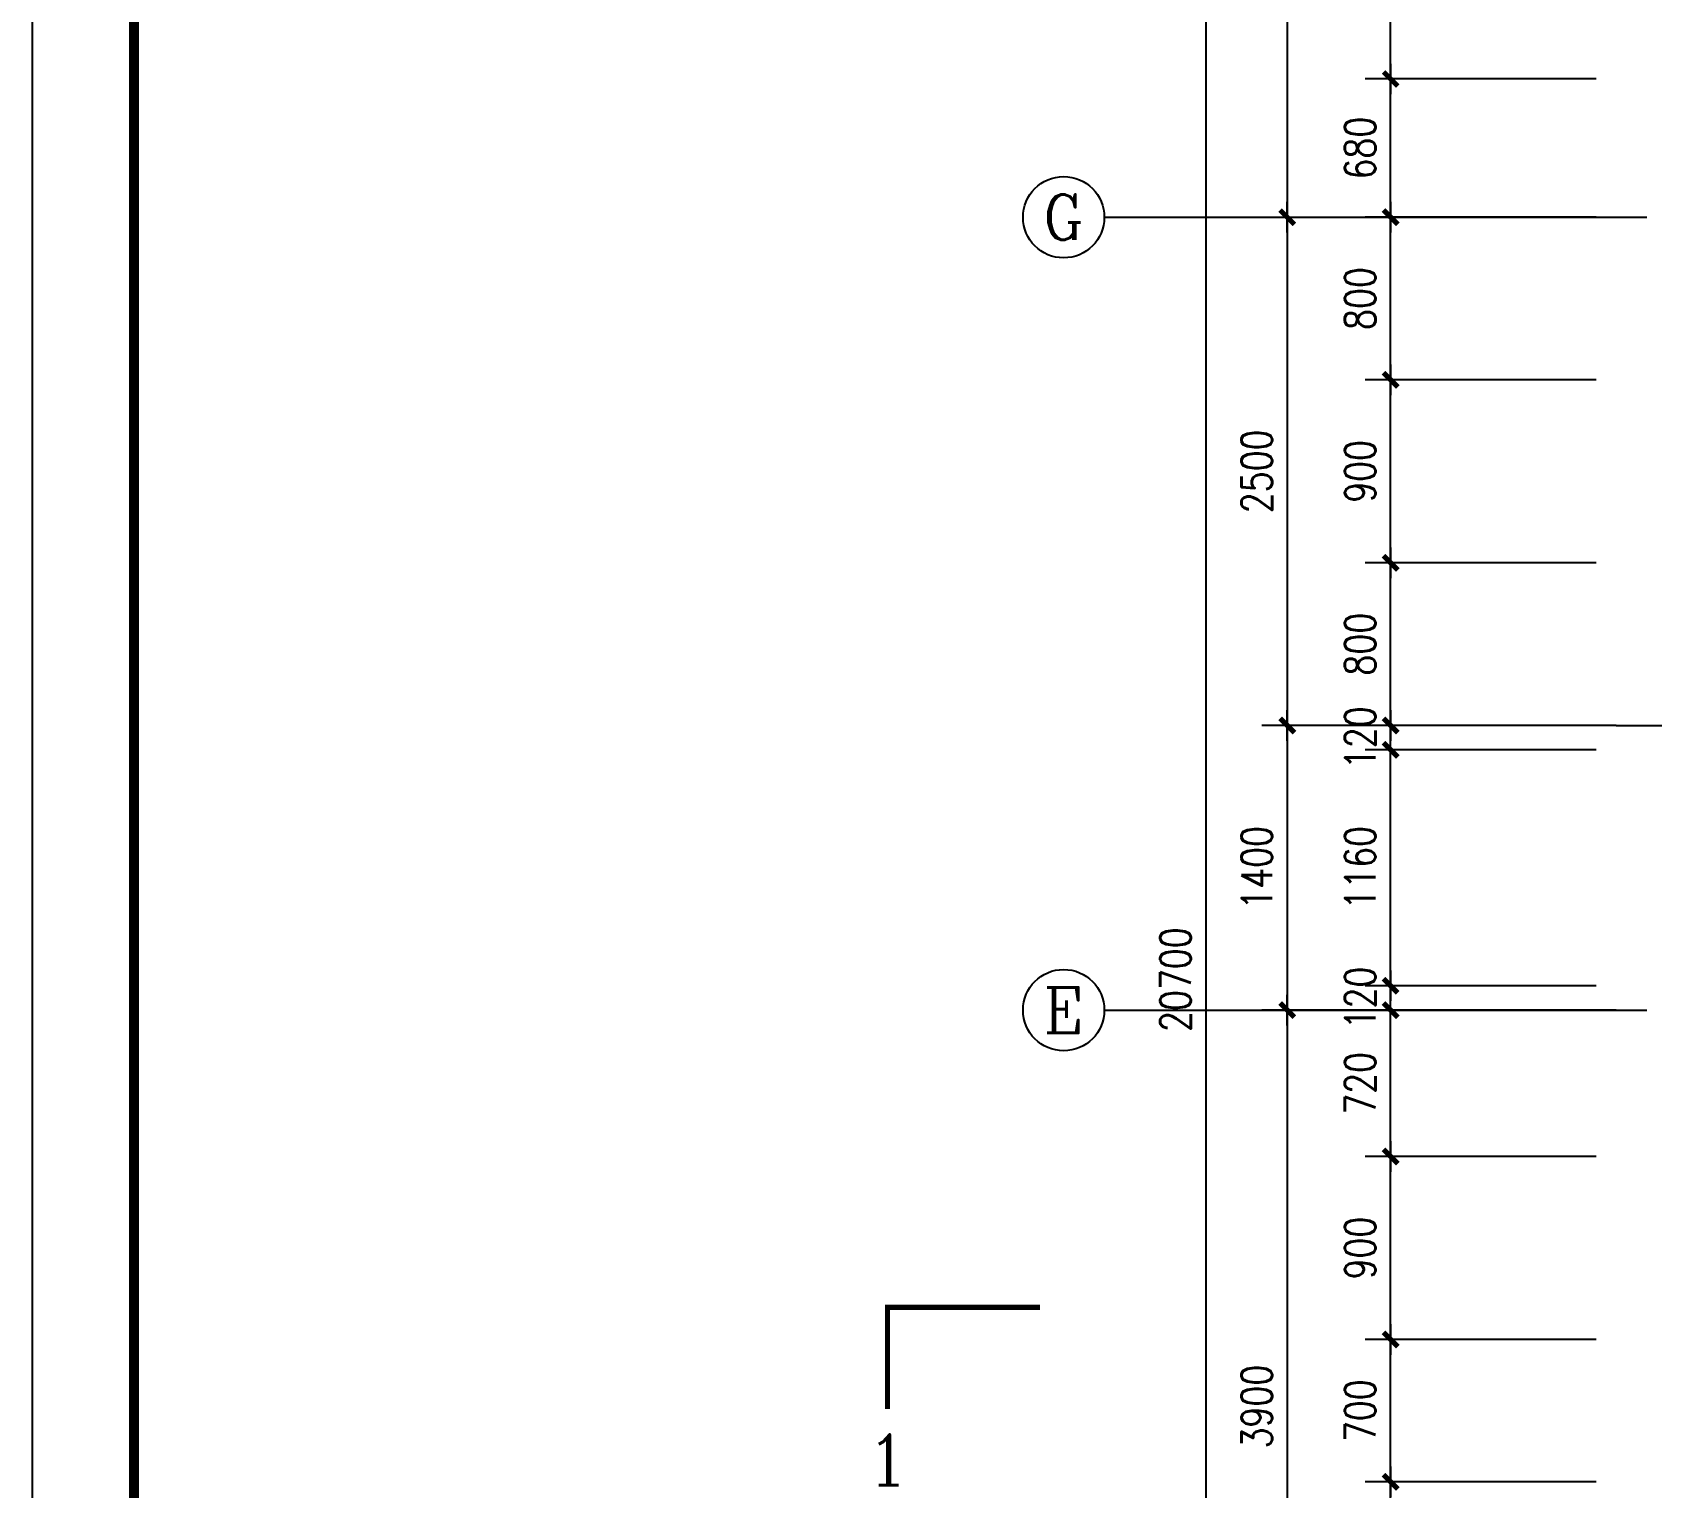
# Model space of a CAD drawing. Extents: x 12400 to 217743, y 90685 to 209848.
# Drawn here: x 44159 to 52125, y 112484 to 119642 of the extents above; entities that cross this region are included whole.
import ezdxf
from ezdxf.enums import TextEntityAlignment as Align

# ---------------------------------------------------------------- set-up
doc = ezdxf.new("R2010")
doc.units = 0
doc.header["$LTSCALE"] = 200
doc.linetypes.add('DOTE', pattern=[2.42, 2, -0.2, 0.02, -0.2])
doc.layers.get('0').update_dxf_attribs({"linetype": 'CONTINUOUS'})
doc.layers.get('DEFPOINTS').update_dxf_attribs({"linetype": 'CONTINUOUS'})
for name, color, linetype in [('AXIS', 3, 'CONTINUOUS'), ('AXIS_TEXT', 7, 'CONTINUOUS'), ('DOTE', 1, 'DOTE'), ('PUB_TITLE', 143, 'CONTINUOUS')]:
    doc.layers.add(name, color=color, linetype=linetype)
doc.styles.add('COMP', font='complex', dxfattribs={"bigfont": 'hztxt'})
doc.styles.add('COMPLEX', font='COMPLEX')
doc.styles.add('DIM_FONT', font='SIMPLEX', dxfattribs={"width": 0.8})
doc.dimstyles.new('AXIS50', dxfattribs={"dimscale": 0.5, "dimtxt": 300, "dimasz": 1, "dimexe": 250, "dimexo": 300, "dimgap": 150, "dimtad": 1, "dimdec": 0, "dimzin": 0, "dimdsep": 46, "dimtxsty": 'DIM_FONT', "dimblk": '_DIMX', "dimblk1": 'DOTSMALL', "dimblk2": 'DOTSMALL', "dimcen": 2.5, "dimse1": 1, "dimse2": 1, "dimclrt": 7, "dimadec": 0, "dimazin": 0, "dimtfac": 1, "dimtdec": 0, "dimtix": 1, "dimtmove": 2, "dimatfit": 3, "dimldrblk": '_DIMX', "dimfxl": 0, "dimtolj": 1, "dimtzin": 0, "dimarcsym": 0})
doc.dimstyles.new('DIMA50', dxfattribs={"dimscale": 0.5, "dimtxt": 300, "dimasz": 1, "dimexe": 250, "dimexo": 300, "dimgap": 150, "dimtad": 1, "dimdec": 0, "dimzin": 0, "dimdsep": 46, "dimtxsty": 'DIM_FONT', "dimblk": '_DIMX', "dimblk1": 'DOTSMALL', "dimblk2": 'DOTSMALL', "dimcen": 2.5, "dimse1": 1, "dimclrt": 7, "dimadec": 0, "dimazin": 0, "dimtfac": 1, "dimtdec": 0, "dimtix": 1, "dimtmove": 2, "dimatfit": 3, "dimldrblk": '_DIMX', "dimfxl": 0, "dimtolj": 1, "dimtzin": 0, "dimarcsym": 0})
doc.dimstyles.new('DIMB50', dxfattribs={"dimscale": 0.5, "dimtxt": 300, "dimasz": 1, "dimexe": 250, "dimexo": 300, "dimgap": 150, "dimtad": 1, "dimdec": 0, "dimzin": 0, "dimdsep": 46, "dimtxsty": 'DIM_FONT', "dimblk": '_DIMX', "dimblk1": 'DOTSMALL', "dimblk2": 'DOTSMALL', "dimcen": 2.5, "dimse2": 1, "dimclrt": 7, "dimadec": 0, "dimazin": 0, "dimtfac": 1, "dimtdec": 0, "dimtix": 1, "dimtmove": 2, "dimatfit": 3, "dimldrblk": '_DIMX', "dimfxl": 0, "dimtolj": 1, "dimtzin": 0, "dimarcsym": 0})
doc.dimstyles.new('DIMN50', dxfattribs={"dimscale": 0.5, "dimtxt": 300, "dimasz": 1, "dimexe": 250, "dimexo": 300, "dimgap": 150, "dimtad": 1, "dimdec": 0, "dimzin": 0, "dimdsep": 46, "dimtxsty": 'DIM_FONT', "dimblk": '_DIMX', "dimblk1": 'DOTSMALL', "dimblk2": 'DOTSMALL', "dimcen": 2.5, "dimclrt": 7, "dimadec": 0, "dimazin": 0, "dimtfac": 1, "dimtdec": 0, "dimtix": 1, "dimtmove": 2, "dimatfit": 3, "dimldrblk": '_DIMX', "dimfxl": 0, "dimtolj": 1, "dimtzin": 0, "dimarcsym": 0})

# ---------------------------------------------------------------- blocks, each defined once
blk = doc.blocks.new('_AXISO')
blk.add_circle((0, 0), 0.5)
at = {"layer": 'AXIS_TEXT', "style": 'COMPLEX', "width": 1.041667}
blk.add_attdef('A', text='', height=0.56, dxfattribs=at).set_placement((-0.25, -0.28), (0.25, -0.28), align=Align.FIT)
blk = doc.blocks.new('_DIMX')
blk.add_line((-150, 0), (150, 0))
at = {"const_width": 50}
blk.add_lwpolyline([(-70, -70), (70, 70)], dxfattribs=at)
blk = doc.blocks.new('*D1335')
at = {"layer": 'AXIS', "color": 0, "lineweight": -2}
blk.add_line((50332.5, 121432.3), (50332.5, 118733.3), dxfattribs=at)
at = {"layer": 'DEFPOINTS', "color": 0}
for p in [(52101.1, 121432.8), (50332.5, 118732.8), (52101.1, 118732.8)]:
    blk.add_point(p, dxfattribs=at)
at = {"layer": 'AXIS', "color": 0, "lineweight": -2, "xscale": 0.5, "yscale": 0.5, "zscale": 0.5}
for p, rotation in [((50332.5, 121432.8), 90), ((50332.5, 118732.8), 270)]:
    blk.add_blockref('_DIMX', p, dxfattribs=dict(at, rotation=rotation))
at = {"layer": 'AXIS', "color": 7, "insert": (50182.5, 120082.8), "char_height": 150, "attachment_point": 5, "rotation": 90, "style": 'DIM_FONT'}
blk.add_mtext('\\A1;2700', dxfattribs=at)
blk = doc.blocks.new('_DOTSMALL')
at = {"color": 0, "linetype": 'ByBlock', "const_width": 0.5}
blk.add_lwpolyline([(-0.0625, 0, 1), (0.0625, 0, 1)], format="xyb", close=True, dxfattribs=at)
blk = doc.blocks.new('*D1336')
at = {"layer": 'AXIS', "color": 0, "lineweight": -2}
for p, q in [((50332.5, 118732.3), (50332.5, 116233.3)), ((51951.1, 116232.8), (50207.5, 116232.8))]:
    blk.add_line(p, q, dxfattribs=at)
at = {"layer": 'DEFPOINTS', "color": 0}
for p in [(52101.1, 118732.8), (50332.5, 116232.8), (52101.1, 116232.8)]:
    blk.add_point(p, dxfattribs=at)
at = {"layer": 'AXIS', "color": 0, "lineweight": -2, "xscale": 0.5, "yscale": 0.5, "zscale": 0.5}
for p, rotation in [((50332.5, 118732.8), 90), ((50332.5, 116232.8), 270)]:
    blk.add_blockref('_DIMX', p, dxfattribs=dict(at, rotation=rotation))
at = {"layer": 'AXIS', "color": 7, "insert": (50182.5, 117482.8), "char_height": 150, "attachment_point": 5, "rotation": 90, "style": 'DIM_FONT'}
blk.add_mtext('\\A1;2500', dxfattribs=at)
blk = doc.blocks.new('*D1338')
at = {"layer": 'AXIS', "color": 0, "lineweight": -2}
blk.add_line((49932.5, 125332.3), (49932.5, 104633.3), dxfattribs=at)
at = {"layer": 'DEFPOINTS', "color": 0}
for p in [(52101.1, 125332.8), (49932.5, 104632.8), (52101.1, 104632.8)]:
    blk.add_point(p, dxfattribs=at)
at = {"layer": 'AXIS', "color": 0, "lineweight": -2, "xscale": 0.5, "yscale": 0.5, "zscale": 0.5}
for p, rotation in [((49932.5, 125332.8), 90), ((49932.5, 104632.8), 270)]:
    blk.add_blockref('_DIMX', p, dxfattribs=dict(at, rotation=rotation))
at = {"layer": 'AXIS', "color": 7, "insert": (49782.5, 114982.8), "char_height": 150, "attachment_point": 5, "rotation": 90, "style": 'DIM_FONT'}
blk.add_mtext('\\A1;20700', dxfattribs=at)
blk = doc.blocks.new('*D1357')
at = {"layer": 'AXIS', "color": 0, "lineweight": -2}
for p, q in [((51951.1, 114832.8), (50207.5, 114832.8)), ((50332.5, 114832.3), (50332.5, 110933.3))]:
    blk.add_line(p, q, dxfattribs=at)
at = {"layer": 'DEFPOINTS', "color": 0}
for p in [(52101.1, 114832.8), (50332.5, 110932.8), (52101.1, 110932.8)]:
    blk.add_point(p, dxfattribs=at)
at = {"layer": 'AXIS', "color": 0, "lineweight": -2, "xscale": 0.5, "yscale": 0.5, "zscale": 0.5}
for p, rotation in [((50332.5, 114832.8), 90), ((50332.5, 110932.8), 270)]:
    blk.add_blockref('_DIMX', p, dxfattribs=dict(at, rotation=rotation))
at = {"layer": 'AXIS', "color": 7, "insert": (50182.5, 112882.8), "char_height": 150, "attachment_point": 5, "rotation": 90, "style": 'DIM_FONT'}
blk.add_mtext('\\A1;3900', dxfattribs=at)
blk = doc.blocks.new('*D1359')
at = {"layer": 'AXIS', "color": 0, "lineweight": -2}
for p, q in [((51951.1, 116232.8), (50207.5, 116232.8)), ((50332.5, 116232.3), (50332.5, 114833.3))]:
    blk.add_line(p, q, dxfattribs=at)
at = {"layer": 'DEFPOINTS', "color": 0}
for p in [(52101.1, 116232.8), (50332.5, 114832.8), (52101.1, 114832.8)]:
    blk.add_point(p, dxfattribs=at)
at = {"layer": 'AXIS', "color": 0, "lineweight": -2, "xscale": 0.5, "yscale": 0.5, "zscale": 0.5}
for p, rotation in [((50332.5, 116232.8), 90), ((50332.5, 114832.8), 270)]:
    blk.add_blockref('_DIMX', p, dxfattribs=dict(at, rotation=rotation))
at = {"layer": 'AXIS', "color": 7, "insert": (50182.5, 115532.8), "char_height": 150, "attachment_point": 5, "rotation": 90, "style": 'DIM_FONT'}
blk.add_mtext('\\A1;1400', dxfattribs=at)
blk = doc.blocks.new('_SECTION')
at = {"const_width": 0.1}
blk.add_lwpolyline([(2, 0), (0, 0), (0, 3)], dxfattribs=at)
at = {"style": 'COMP'}
blk.add_attdef('A', text='', height=1, dxfattribs=at).set_placement((3, 0), align=Align.MIDDLE)
blk = doc.blocks.new('*D1528')
at = {"layer": 'AXIS', "color": 0, "lineweight": -2}
for p, q in [((51852.7, 112512.8), (50716.1, 112512.8)), ((50841.1, 111613.3), (50841.1, 112512.3)), ((51852.7, 111612.8), (50716.1, 111612.8))]:
    blk.add_line(p, q, dxfattribs=at)
at = {"layer": 'DEFPOINTS', "color": 0}
for p in [(50841.1, 112512.8), (52002.7, 112512.8), (52002.7, 111612.8)]:
    blk.add_point(p, dxfattribs=at)
at = {"layer": 'AXIS', "color": 0, "lineweight": -2, "xscale": 0.5, "yscale": 0.5, "zscale": 0.5}
for p, rotation in [((50841.1, 112512.8), 90), ((50841.1, 111612.8), 270)]:
    blk.add_blockref('_DIMX', p, dxfattribs=dict(at, rotation=rotation))
at = {"layer": 'AXIS', "color": 7, "insert": (50691.1, 112062.8), "char_height": 150, "attachment_point": 5, "rotation": 90, "style": 'DIM_FONT'}
blk.add_mtext('\\A1;900', dxfattribs=at)
blk = doc.blocks.new('*D1529')
at = {"layer": 'AXIS', "color": 0, "lineweight": -2}
for p, q in [((51852.7, 113212.8), (50716.1, 113212.8)), ((50841.1, 112513.3), (50841.1, 113212.3)), ((51852.7, 112512.8), (50716.1, 112512.8))]:
    blk.add_line(p, q, dxfattribs=at)
at = {"layer": 'DEFPOINTS', "color": 0}
for p in [(50841.1, 113212.8), (52002.7, 113212.8), (52002.7, 112512.8)]:
    blk.add_point(p, dxfattribs=at)
at = {"layer": 'AXIS', "color": 0, "lineweight": -2, "xscale": 0.5, "yscale": 0.5, "zscale": 0.5}
for p, rotation in [((50841.1, 113212.8), 90), ((50841.1, 112512.8), 270)]:
    blk.add_blockref('_DIMX', p, dxfattribs=dict(at, rotation=rotation))
at = {"layer": 'AXIS', "color": 7, "insert": (50691.1, 112862.8), "char_height": 150, "attachment_point": 5, "rotation": 90, "style": 'DIM_FONT'}
blk.add_mtext('\\A1;700', dxfattribs=at)
blk = doc.blocks.new('*D1530')
at = {"layer": 'AXIS', "color": 0, "lineweight": -2}
for p, q in [((51852.7, 114112.8), (50716.1, 114112.8)), ((50841.1, 113213.3), (50841.1, 114112.3)), ((51852.7, 113212.8), (50716.1, 113212.8))]:
    blk.add_line(p, q, dxfattribs=at)
at = {"layer": 'DEFPOINTS', "color": 0}
for p in [(50841.1, 114112.8), (52002.7, 114112.8), (52002.7, 113212.8)]:
    blk.add_point(p, dxfattribs=at)
at = {"layer": 'AXIS', "color": 0, "lineweight": -2, "xscale": 0.5, "yscale": 0.5, "zscale": 0.5}
for p, rotation in [((50841.1, 114112.8), 90), ((50841.1, 113212.8), 270)]:
    blk.add_blockref('_DIMX', p, dxfattribs=dict(at, rotation=rotation))
at = {"layer": 'AXIS', "color": 7, "insert": (50691.1, 113662.8), "char_height": 150, "attachment_point": 5, "rotation": 90, "style": 'DIM_FONT'}
blk.add_mtext('\\A1;900', dxfattribs=at)
blk = doc.blocks.new('*D1531')
at = {"layer": 'AXIS', "color": 0, "lineweight": -2}
for p, q in [((51852.7, 114832.8), (50716.1, 114832.8)), ((50841.1, 114113.3), (50841.1, 114832.3)), ((51852.7, 114112.8), (50716.1, 114112.8))]:
    blk.add_line(p, q, dxfattribs=at)
at = {"layer": 'DEFPOINTS', "color": 0}
for p in [(50841.1, 114832.8), (52002.7, 114832.8), (52002.7, 114112.8)]:
    blk.add_point(p, dxfattribs=at)
at = {"layer": 'AXIS', "color": 0, "lineweight": -2, "xscale": 0.5, "yscale": 0.5, "zscale": 0.5}
for p, rotation in [((50841.1, 114832.8), 90), ((50841.1, 114112.8), 270)]:
    blk.add_blockref('_DIMX', p, dxfattribs=dict(at, rotation=rotation))
at = {"layer": 'AXIS', "color": 7, "insert": (50691.1, 114472.8), "char_height": 150, "attachment_point": 5, "rotation": 90, "style": 'DIM_FONT'}
blk.add_mtext('\\A1;720', dxfattribs=at)
blk = doc.blocks.new('*D1532')
at = {"layer": 'AXIS', "color": 0, "lineweight": -2}
for p, q in [((51852.7, 114952.8), (50716.1, 114952.8)), ((50841.1, 114953.3), (50841.1, 114953.8)), ((50841.1, 114832.8), (50841.1, 114952.8)), ((51852.7, 114832.8), (50716.1, 114832.8)), ((50841.1, 114832.3), (50841.1, 114831.8))]:
    blk.add_line(p, q, dxfattribs=at)
at = {"layer": 'DEFPOINTS', "color": 0}
for p in [(50841.1, 114952.8), (52002.7, 114952.8), (52002.7, 114832.8)]:
    blk.add_point(p, dxfattribs=at)
at = {"layer": 'AXIS', "color": 0, "lineweight": -2, "xscale": 0.5, "yscale": 0.5, "zscale": 0.5}
for p, rotation in [((50841.1, 114952.8), 270), ((50841.1, 114832.8), 90)]:
    blk.add_blockref('_DIMX', p, dxfattribs=dict(at, rotation=rotation))
at = {"layer": 'AXIS', "color": 7, "insert": (50691.1, 114892.8), "char_height": 150, "attachment_point": 5, "rotation": 90, "style": 'DIM_FONT'}
blk.add_mtext('\\A1;120', dxfattribs=at)
blk = doc.blocks.new('*D1533')
at = {"layer": 'AXIS', "color": 0, "lineweight": -2}
for p, q in [((51852.7, 117032.8), (50716.1, 117032.8)), ((50841.1, 116233.3), (50841.1, 117032.3)), ((51852.7, 116232.8), (50716.1, 116232.8))]:
    blk.add_line(p, q, dxfattribs=at)
at = {"layer": 'DEFPOINTS', "color": 0}
for p in [(50841.1, 117032.8), (52002.7, 117032.8), (52002.7, 116232.8)]:
    blk.add_point(p, dxfattribs=at)
at = {"layer": 'AXIS', "color": 0, "lineweight": -2, "xscale": 0.5, "yscale": 0.5, "zscale": 0.5}
for p, rotation in [((50841.1, 117032.8), 90), ((50841.1, 116232.8), 270)]:
    blk.add_blockref('_DIMX', p, dxfattribs=dict(at, rotation=rotation))
at = {"layer": 'AXIS', "color": 7, "insert": (50691.1, 116632.8), "char_height": 150, "attachment_point": 5, "rotation": 90, "style": 'DIM_FONT'}
blk.add_mtext('\\A1;800', dxfattribs=at)
blk = doc.blocks.new('*D1534')
at = {"layer": 'AXIS', "color": 0, "lineweight": -2}
for p, q in [((51852.7, 117932.8), (50716.1, 117932.8)), ((50841.1, 117033.3), (50841.1, 117932.3)), ((51852.7, 117032.8), (50716.1, 117032.8))]:
    blk.add_line(p, q, dxfattribs=at)
at = {"layer": 'DEFPOINTS', "color": 0}
for p in [(50841.1, 117932.8), (52002.7, 117932.8), (52002.7, 117032.8)]:
    blk.add_point(p, dxfattribs=at)
at = {"layer": 'AXIS', "color": 0, "lineweight": -2, "xscale": 0.5, "yscale": 0.5, "zscale": 0.5}
for p, rotation in [((50841.1, 117932.8), 90), ((50841.1, 117032.8), 270)]:
    blk.add_blockref('_DIMX', p, dxfattribs=dict(at, rotation=rotation))
at = {"layer": 'AXIS', "color": 7, "insert": (50691.1, 117482.8), "char_height": 150, "attachment_point": 5, "rotation": 90, "style": 'DIM_FONT'}
blk.add_mtext('\\A1;900', dxfattribs=at)
blk = doc.blocks.new('*D1535')
at = {"layer": 'AXIS', "color": 0, "lineweight": -2}
for p, q in [((51852.7, 118732.8), (50716.1, 118732.8)), ((50841.1, 117933.3), (50841.1, 118732.3)), ((51852.7, 117932.8), (50716.1, 117932.8))]:
    blk.add_line(p, q, dxfattribs=at)
at = {"layer": 'DEFPOINTS', "color": 0}
for p in [(50841.1, 118732.8), (52002.7, 118732.8), (52002.7, 117932.8)]:
    blk.add_point(p, dxfattribs=at)
at = {"layer": 'AXIS', "color": 0, "lineweight": -2, "xscale": 0.5, "yscale": 0.5, "zscale": 0.5}
for p, rotation in [((50841.1, 118732.8), 90), ((50841.1, 117932.8), 270)]:
    blk.add_blockref('_DIMX', p, dxfattribs=dict(at, rotation=rotation))
at = {"layer": 'AXIS', "color": 7, "insert": (50691.1, 118332.8), "char_height": 150, "attachment_point": 5, "rotation": 90, "style": 'DIM_FONT'}
blk.add_mtext('\\A1;800', dxfattribs=at)
blk = doc.blocks.new('*D1536')
at = {"layer": 'AXIS', "color": 0, "lineweight": -2}
for p, q in [((51852.7, 119412.8), (50716.1, 119412.8)), ((50841.1, 118733.3), (50841.1, 119412.3)), ((51852.7, 118732.8), (50716.1, 118732.8))]:
    blk.add_line(p, q, dxfattribs=at)
at = {"layer": 'DEFPOINTS', "color": 0}
for p in [(50841.1, 119412.8), (52002.7, 119412.8), (52002.7, 118732.8)]:
    blk.add_point(p, dxfattribs=at)
at = {"layer": 'AXIS', "color": 0, "lineweight": -2, "xscale": 0.5, "yscale": 0.5, "zscale": 0.5}
for p, rotation in [((50841.1, 119412.8), 90), ((50841.1, 118732.8), 270)]:
    blk.add_blockref('_DIMX', p, dxfattribs=dict(at, rotation=rotation))
at = {"layer": 'AXIS', "color": 7, "insert": (50691.1, 119072.8), "char_height": 150, "attachment_point": 5, "rotation": 90, "style": 'DIM_FONT'}
blk.add_mtext('\\A1;680', dxfattribs=at)
blk = doc.blocks.new('*D1537')
at = {"layer": 'AXIS', "color": 0, "lineweight": -2}
for p, q in [((51852.7, 120312.8), (50716.1, 120312.8)), ((50841.1, 119413.3), (50841.1, 120312.3)), ((51852.7, 119412.8), (50716.1, 119412.8))]:
    blk.add_line(p, q, dxfattribs=at)
at = {"layer": 'DEFPOINTS', "color": 0}
for p in [(50841.1, 120312.8), (52002.7, 120312.8), (52002.7, 119412.8)]:
    blk.add_point(p, dxfattribs=at)
at = {"layer": 'AXIS', "color": 0, "lineweight": -2, "xscale": 0.5, "yscale": 0.5, "zscale": 0.5}
for p, rotation in [((50841.1, 120312.8), 90), ((50841.1, 119412.8), 270)]:
    blk.add_blockref('_DIMX', p, dxfattribs=dict(at, rotation=rotation))
at = {"layer": 'AXIS', "color": 7, "insert": (50691.1, 119862.8), "char_height": 150, "attachment_point": 5, "rotation": 90, "style": 'DIM_FONT'}
blk.add_mtext('\\A1;900', dxfattribs=at)
blk = doc.blocks.new('*D1856')
at = {"layer": 'AXIS', "color": 0, "lineweight": -2}
for p, q in [((51852.7, 116232.8), (50716.1, 116232.8)), ((50841.1, 116233.3), (50841.1, 116233.8)), ((50841.1, 116112.8), (50841.1, 116232.8)), ((51852.7, 116112.8), (50716.1, 116112.8)), ((50841.1, 116112.3), (50841.1, 116111.8))]:
    blk.add_line(p, q, dxfattribs=at)
at = {"layer": 'DEFPOINTS', "color": 0}
for p in [(50841.1, 116232.8), (52002.7, 116232.8), (52002.7, 116112.8)]:
    blk.add_point(p, dxfattribs=at)
at = {"layer": 'AXIS', "color": 0, "lineweight": -2, "xscale": 0.5, "yscale": 0.5, "zscale": 0.5}
for p, rotation in [((50841.1, 116232.8), 270), ((50841.1, 116112.8), 90)]:
    blk.add_blockref('_DIMX', p, dxfattribs=dict(at, rotation=rotation))
at = {"layer": 'AXIS', "color": 7, "insert": (50691.1, 116172.8), "char_height": 150, "attachment_point": 5, "rotation": 90, "style": 'DIM_FONT'}
blk.add_mtext('\\A1;120', dxfattribs=at)
blk = doc.blocks.new('*D1857')
at = {"layer": 'AXIS', "color": 0, "lineweight": -2}
for p, q in [((51852.7, 116112.8), (50716.1, 116112.8)), ((50841.1, 114953.3), (50841.1, 116112.3)), ((51852.7, 114952.8), (50716.1, 114952.8))]:
    blk.add_line(p, q, dxfattribs=at)
at = {"layer": 'DEFPOINTS', "color": 0}
for p in [(50841.1, 116112.8), (52002.7, 116112.8), (52002.7, 114952.8)]:
    blk.add_point(p, dxfattribs=at)
at = {"layer": 'AXIS', "color": 0, "lineweight": -2, "xscale": 0.5, "yscale": 0.5, "zscale": 0.5}
for p, rotation in [((50841.1, 116112.8), 90), ((50841.1, 114952.8), 270)]:
    blk.add_blockref('_DIMX', p, dxfattribs=dict(at, rotation=rotation))
at = {"layer": 'AXIS', "color": 7, "insert": (50691.1, 115532.8), "char_height": 150, "attachment_point": 5, "rotation": 90, "style": 'DIM_FONT'}
blk.add_mtext('\\A1;1160', dxfattribs=at)

msp = doc.modelspace()

# ---------------------------------------------------------------- linework, layer by layer
at = {"layer": 'AXIS'}
for p, q in [((49432.501, 118732.808), (52101.146, 118732.808)), ((49432.501, 114832.808), (52101.146, 114832.808))]:
    msp.add_line(p, q, dxfattribs=at)
at = {"layer": 'DOTE'}
msp.add_line((51951.146, 116232.808), (67380.262, 116232.808), dxfattribs=at)
at = {"layer": 'PUB_TITLE'}
msp.add_lwpolyline([(44158.719, 90708.175), (44158.719, 132758.175), (73858.719, 132758.175), (73858.719, 90708.175)], close=True, dxfattribs=at)
at = {"layer": 'PUB_TITLE', "const_width": 50}
msp.add_lwpolyline([(44658.719, 91208.175), (73358.719, 91208.175), (73358.719, 131508.175), (44658.719, 131508.175)], close=True, dxfattribs=at)

# ---------------------------------------------------------------- block references
at = {"layer": 'AXIS', "xscale": 400, "yscale": 400, "zscale": 400}
msp.add_blockref('_AXISO', (49232.501, 118732.808), dxfattribs=at).add_auto_attribs({'A': 'G'})
at = {"layer": 'AXIS'}
ref = msp.add_blockref('_AXISO', (49232.501, 114832.808), dxfattribs=dict(at, xscale=400, yscale=400, zscale=400))
ref.add_attrib('A', 'E', dxfattribs={"layer": 'AXIS_TEXT', "height": 224, "style": 'COMPLEX', "width": 1.171875}).set_placement((49132.501, 114720.808), (49332.501, 114720.808), align=Align.FIT)
ref = msp.add_blockref('_SECTION', (48365.972, 113371.032), dxfattribs=dict(at, xscale=250, yscale=250, zscale=250, rotation=270))
ref.add_attrib('A', '1', dxfattribs={"layer": '0', "height": 250, "style": 'COMP'}).set_placement((48365.972, 112621.032), align=Align.MIDDLE)

# ---------------------------------------------------------------- dimensions: what is measured, and where the dimension line sits
for p1, p2, distance, dimstyle, picture, middle in [((52101.146, 125332.808), (52101.146, 104632.808), -2168.645, 'AXIS50', '*D1338', (49782.501, 114982.808)), ((52002.656, 119412.768), (52002.656, 120312.768), 1161.556, 'DIMN50', '*D1537', (50691.101, 119862.768)), ((52002.656, 118732.768), (52002.656, 119412.768), 1161.556, 'DIMN50', '*D1536', (50691.101, 119072.768)), ((52002.656, 117932.768), (52002.656, 118732.768), 1161.556, 'DIMN50', '*D1535', (50691.101, 118332.768)), ((52002.656, 117032.768), (52002.656, 117932.768), 1161.556, 'DIMN50', '*D1534', (50691.101, 117482.768)), ((52002.656, 116232.768), (52002.656, 117032.768), 1161.556, 'DIMN50', '*D1533', (50691.101, 116632.768)), ((52002.656, 116112.808), (52002.656, 116232.768), 1161.556, 'DIMN50', '*D1856', (50691.101, 116172.788)), ((52002.656, 114952.808), (52002.656, 116112.808), 1161.556, 'DIMN50', '*D1857', (50691.101, 115532.808)), ((52002.656, 114832.768), (52002.656, 114952.808), 1161.556, 'DIMN50', '*D1532', (50691.101, 114892.788)), ((52002.656, 114112.768), (52002.656, 114832.768), 1161.556, 'DIMN50', '*D1531', (50691.101, 114472.768)), ((52002.656, 113212.768), (52002.656, 114112.768), 1161.556, 'DIMN50', '*D1530', (50691.101, 113662.768)), ((52002.656, 112512.768), (52002.656, 113212.768), 1161.556, 'DIMN50', '*D1529', (50691.101, 112862.768)), ((52002.656, 111612.768), (52002.656, 112512.768), 1161.556, 'DIMN50', '*D1528', (50691.101, 112062.768))]:
    dim = msp.add_aligned_dim(p1=p1, p2=p2, distance=distance, dimstyle=dimstyle, dxfattribs=at)
    dim.commit()
    dim.dimension.update_dxf_attribs({"geometry": picture, "text_midpoint": middle})
for base, p1, p2, dimstyle, picture, middle in [((50332.501, 118732.808), (52101.146, 121432.808), (52101.146, 118732.808), 'AXIS50', '*D1335', (50182.501, 120082.808)), ((50332.501, 116232.808), (52101.146, 118732.808), (52101.146, 116232.808), 'DIMA50', '*D1336', (50182.501, 117482.808)), ((50332.501, 114832.808), (52101.146, 116232.808), (52101.146, 114832.808), 'DIMB50', '*D1359', (50182.501, 115532.808)), ((50332.501, 110932.808), (52101.146, 114832.808), (52101.146, 110932.808), 'DIMB50', '*D1357', (50182.501, 112882.808))]:
    dim = msp.add_linear_dim(base=base, p1=p1, p2=p2, angle=90, dimstyle=dimstyle, dxfattribs=at)
    dim.commit()
    dim.dimension.update_dxf_attribs({"geometry": picture, "text_midpoint": middle})

doc.saveas('drawing.dxf')
